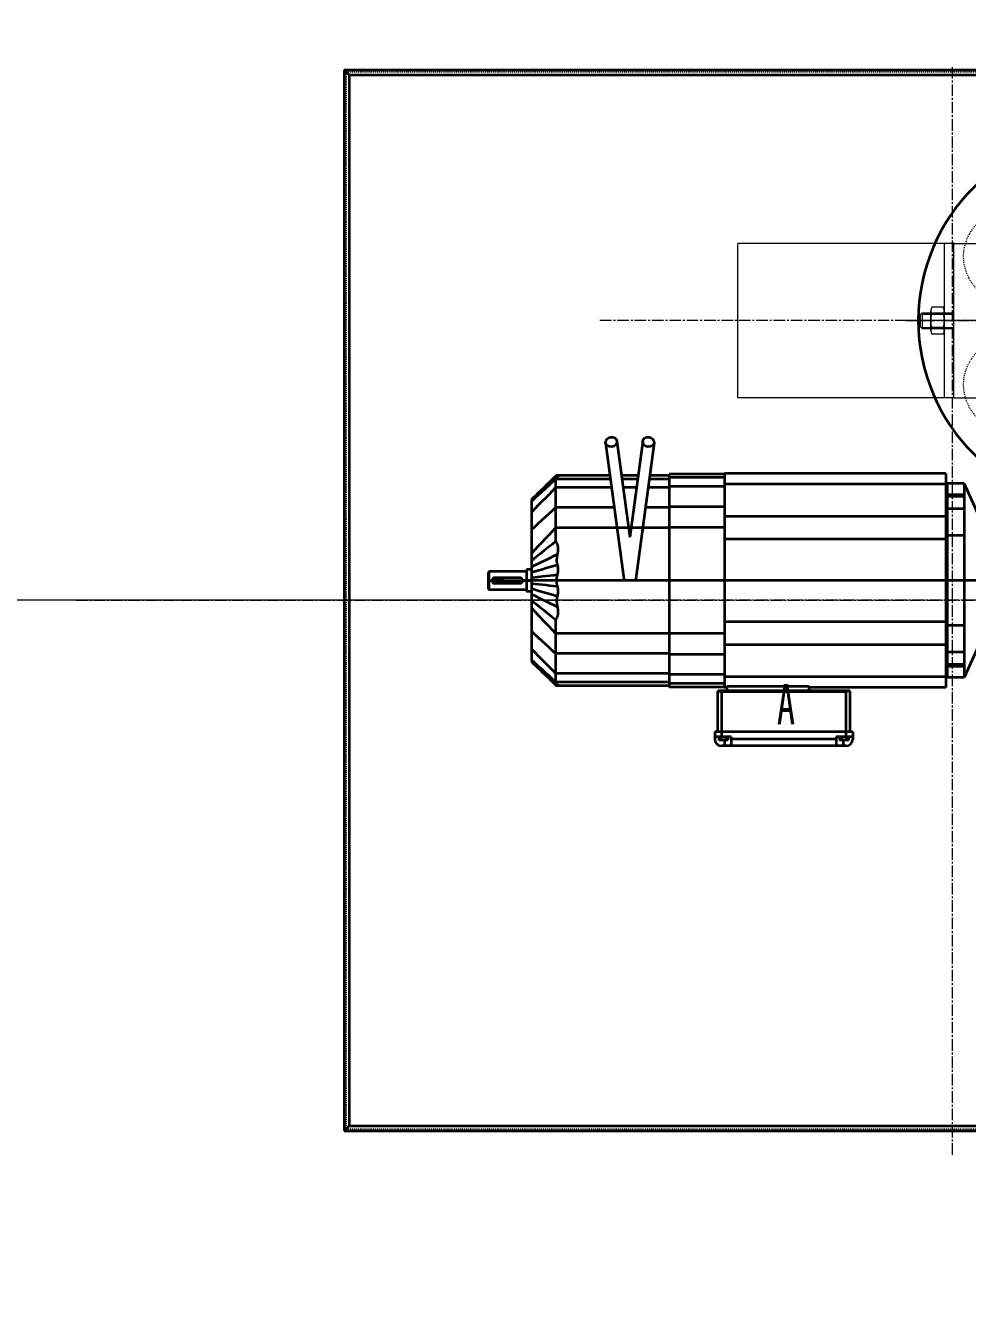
# Model space of a CAD drawing. Header units: millimetres. Extents: x -67280 to 67280, y -47520 to 47520.
# Drawn here: x -46603 to -45627, y -14764 to -13436 of the extents above; entities that cross this region are included whole.
import ezdxf

# ---------------------------------------------------------------- set-up
doc = ezdxf.new("R2010")
doc.units = ezdxf.units.MM
doc.linetypes.add('点画线', pattern=[18, 12, -2, 2, -2])
doc.linetypes.add('虚线', pattern=[2, 1, -1])
doc.layers.get('0').update_dxf_attribs({"lineweight": 35})
for name, color, linetype, lineweight in [('ACAD细实线', 2, 'Continuous', 18), ('CDRAFT0', 7, 'Continuous', 35), ('EB0', 7, 'Continuous', 35), ('EB0_1', 7, 'Continuous', 35), ('中心线层', 1, '点画线', 18), ('剖面线层', 6, 'Continuous', 18), ('尺寸线层', 4, 'Continuous', 18), ('标注层AM_5', 3, 'Continuous', 25), ('粗实线层', 7, 'Continuous', 35), ('细实线层', 3, 'Continuous', 18), ('虚线层', 100, '虚线', 18)]:
    doc.layers.add(name, color=color, linetype=linetype, lineweight=lineweight)
doc.styles.add('标准', font='', dxfattribs={"width": 0.667})
doc.styles.get('标准').set_extended_font_data('宋体')
doc.dimstyles.new('标准', dxfattribs={"dimscale": 160, "dimtxt": 2, "dimasz": 1, "dimexe": 1, "dimexo": 0, "dimgap": 1, "dimtad": 1, "dimdec": 1, "dimdsep": 46, "dimtxsty": '标准', "dimblk": '_CAXARROW', "dimcen": 0, "dimdle": 2, "dimaunit": 1, "dimadec": 0, "dimazin": 2, "dimtfac": 0.707107, "dimtdec": 3, "dimtmove": 0, "dimatfit": 3, "dimfxl": 0, "dimfrac": 2, "dimtolj": 1, "dimarcsym": 0})

# ---------------------------------------------------------------- blocks, each defined once
blk = doc.blocks.new('*X501')
at = {"layer": '尺寸线层', "linetype": 'Continuous', "lineweight": 18}
for points in [[(-51183.3, -8857.3), (-51163.3, -9017.3), (-51203.3, -9017.3)], [(-51183.3, -14032.3), (-51163.3, -13872.3), (-51203.3, -13872.3)]]:
    blk.add_hatch(color=0, dxfattribs=at).paths.add_polyline_path(points, flags=0)
at = {"layer": '尺寸线层', "color": 0}
for p, q in [((-50396.4, -8857.3), (-51343.3, -8857.3)), ((-46008, -14032.3), (-51343.3, -14032.3))]:
    blk.add_line(p, q, dxfattribs=at)
at = {"layer": '尺寸线层', "color": 0, "linetype": 'Continuous', "lineweight": 18}
blk.add_line((-51183.3, -8857.3), (-51183.3, -14032.3), dxfattribs=at)
at = {"layer": '尺寸线层', "color": 0, "insert": (-51503.3, -11444.8), "char_height": 320, "width": 1231.786, "attachment_point": 5, "rotation": 90, "line_spacing_factor": 1.15057, "style": '标准'}
blk.add_mtext('\\T1.1;5175', dxfattribs=at)
blk = doc.blocks.new('_CAXARROW')
blk.add_hatch(color=0).paths.add_polyline_path([(0, 0), (-1, 0.125), (-1, -0.125)], flags=0)
blk = doc.blocks.new('*X502')
at = {"layer": '尺寸线层', "linetype": 'Continuous', "lineweight": 18}
for points in [[(-51183.3, -14032.3), (-51163.3, -14192.3), (-51203.3, -14192.3)], [(-51183.3, -18397.3), (-51163.3, -18237.3), (-51203.3, -18237.3)]]:
    blk.add_hatch(color=0, dxfattribs=at).paths.add_polyline_path(points, flags=0)
at = {"layer": '尺寸线层', "color": 0}
for p, q in [((-46008, -14032.3), (-51343.3, -14032.3)), ((-46008, -18397.3), (-51343.3, -18397.3))]:
    blk.add_line(p, q, dxfattribs=at)
at = {"layer": '尺寸线层', "color": 0, "linetype": 'Continuous', "lineweight": 18}
blk.add_line((-51183.3, -14032.3), (-51183.3, -18397.3), dxfattribs=at)
at = {"layer": '尺寸线层', "color": 0, "insert": (-51503.3, -16214.8), "char_height": 320, "width": 1246.015, "attachment_point": 5, "rotation": 90, "line_spacing_factor": 1.15057, "style": '标准'}
blk.add_mtext('\\T1.1;4365', dxfattribs=at)
blk = doc.blocks.new('*X1328')
at = {"layer": 'EB0_1', "linetype": 'Continuous', "lineweight": 18}
for p, q in [((-1, 13.9), (-13.1, 13.9)), ((-14.1, -10.4), (-14.1, 10.4)), ((-13.1, 6.9), (-1, 6.9)), ((0, -10.4), (0, 10.4)), ((-13.1, -6.9), (-1, -6.9)), ((-1, -13.9), (-13.1, -13.9))]:
    blk.add_line(p, q, dxfattribs=at)
for centre, radius, start, end in [((-7.7, 10.4), 6.38, 147.1328, 212.8672), ((-6.4, 10.4), 6.38, 327.1328, 32.8672), ((9.9, 0), 24, 163.2213, 196.7787), ((-24, 0), 24, 343.2213, 16.7787), ((-7.7, -10.4), 6.38, 147.1328, 212.8672), ((-6.4, -10.4), 6.38, 327.1328, 32.8672)]:
    blk.add_arc(centre, radius, start, end, dxfattribs=at)
at = {"layer": '中心线层', "linetype": '点画线', "lineweight": 18}
blk.add_line((1, 0), (-17.1, 0), dxfattribs=at)
blk = doc.blocks.new('*X1329')
at = {"layer": 'EB0_1', "linetype": 'Continuous', "lineweight": 18}
for p, q in [((0, -79), (0, 81)), ((0, 80), (32, 80)), ((30, 80), (32.5, 80)), ((32.5, -80), (32.5, 80)), ((42.5, 80), (60, 80)), ((42.5, 80), (60, 80)), ((42.5, 80), (60, 80)), ((42.5, -80), (42.5, 80)), ((60, -80), (60, 80)), ((60, -80), (60, 80)), ((60, -80), (60, 80)), ((70, -80), (70, 80)), ((70, 80), (87.5, 80)), ((70, 80), (87.5, 80)), ((87.5, -80), (87.5, 80)), ((87.5, -80), (87.5, 80)), ((97.5, 80), (115, 80)), ((97.5, -80), (97.5, 80)), ((115, -80), (115, 80)), ((125, 80), (142.5, 80)), ((125, -80), (125, 80)), ((142.5, -80), (142.5, 80)), ((152.5, 80), (170, 80)), ((152.5, -80), (152.5, 80)), ((170, -80), (170, 80)), ((180, 80), (190, 80)), ((180, -80), (180, 80)), ((200, -70), (200, 70)), ((-33, 8), (-35, 6)), ((-35, 6), (-35, -6)), ((-33, 8), (-33, -8)), ((-33, 8), (-10, 8)), ((-10, 6.9), (0, 6.9)), ((-33, -8), (-35, -6)), ((-33, -8), (-10, -8)), ((-10, -7), (0, -7)), ((0, -80), (32, -80)), ((30, -80), (32.5, -80)), ((42.5, -80), (60, -80)), ((42.5, -80), (60, -80)), ((42.5, -80), (60, -80)), ((70, -80), (87.5, -80)), ((70, -80), (87.5, -80)), ((97.5, -80), (115, -80)), ((125, -80), (142.5, -80)), ((152.5, -80), (170, -80)), ((180, -80), (190, -80))]:
    blk.add_line(p, q, dxfattribs=at)
for centre, radius, start, end in [((37.5, 85.2), 7.25, 226.3972, 313.6028), ((65, 85.2), 7.25, 226.3972, 313.6028), ((92.5, 85.2), 7.25, 226.3972, 313.6028), ((120, 85.2), 7.25, 226.3972, 313.6028), ((147.5, 85.2), 7.25, 226.3972, 313.6028), ((175, 85.2), 7.25, 226.3972, 313.6028), ((190, 70), 10, 0, 90), ((37.5, -85.3), 7.25, 46.3972, 133.6028), ((65, -85.3), 7.25, 46.3972, 133.6028), ((92.5, -85.3), 7.25, 46.3972, 133.6028), ((120, -85.3), 7.25, 46.3972, 133.6028), ((147.5, -85.3), 7.25, 46.3972, 133.6028), ((175, -85.3), 7.25, 46.3972, 133.6028), ((190, -70), 10, 270, 360)]:
    blk.add_arc(centre, radius, start, end, dxfattribs=at)
at = {"layer": '中心线层', "linetype": '点画线', "lineweight": 18}
blk.add_line((-49.9, 0), (213.7, 0), dxfattribs=at)
at = {"layer": '细实线层', "linetype": 'Continuous', "lineweight": 18}
for p, q in [((-33, 6.9), (-10, 6.9)), ((-10, 8), (0, 8)), ((-33, -7), (-10, -7)), ((-10, -8), (0, -8))]:
    blk.add_line(p, q, dxfattribs=at)
blk = doc.blocks.new('*X1327')
at = {"layer": 'EB0_1', "linetype": 'Continuous', "lineweight": 18}
for p, q in [((-376.5, -80), (-376.5, 80.1)), ((-152.5, 80.1), (-376.5, 80.1)), ((-162.5, -80), (-162.5, 80.1)), ((-152.5, -80), (-152.5, 80.1)), ((-152.5, -80), (-376.5, -80))]:
    blk.add_line(p, q, dxfattribs=at)
at = {"layer": '剖面线层', "linetype": 'Continuous', "lineweight": 18}
blk.add_blockref('*X1329', (-152.5, 0), dxfattribs=at)
at = {"layer": '细实线层', "linetype": 'Continuous', "lineweight": 18}
blk.add_blockref('*X1328', (-162.5, 0), dxfattribs=at)
blk = doc.blocks.new('*X1747')
at = {"layer": 'EB0', "linetype": 'Continuous', "lineweight": 50}
for p, q in [((-15, 225), (0, 225)), ((0, 225), (0, -25)), ((0, -25), (-15, -25))]:
    blk.add_line(p, q, dxfattribs=at)
at = {"layer": '中心线层'}
blk.add_line((-645, 363), (-645, -765.9), dxfattribs=at)
at = {"layer": '粗实线层'}
for p, q in [((-1275, 360), (-15, 360)), ((-1275, 360), (-1275, -740)), ((-1270, 355), (-1275, 360)), ((-15, 360), (-20, 355)), ((-15, 360), (-15, -740)), ((-1270, 355), (-20, 355)), ((-1270, 355), (-1270, -735)), ((-20, 355), (-20, -273.3)), ((-20, -273.3), (-20, -735)), ((-1275, -740), (-1270, -735)), ((-1275, -740), (-15, -740)), ((-1270, -735), (-515.4, -735)), ((-515.4, -735), (-20, -735)), ((-20, -735), (-15, -740))]:
    blk.add_line(p, q, dxfattribs=at)
at = {"layer": '虚线层', "linetype": '虚线', "lineweight": 18}
for p, q in [((-1273, 358), (-17, 358)), ((-1273, 358), (-1273, -738)), ((-17, 358), (-17, -738)), ((-1273, -738), (-17, -738))]:
    blk.add_line(p, q, dxfattribs=at)
blk = doc.blocks.new('*X1748')
at = {"layer": 'EB0_1'}
blk.add_arc((-3425, 0), 195, 90, 270, dxfattribs=at)
at = {"layer": '中心线层'}
blk.add_line((307.4, 0), (-3633.7, 0), dxfattribs=at)
blk = doc.blocks.new('*X1756')
at = {"layer": 'CDRAFT0', "color": 1, "linetype": 'Continuous', "lineweight": 35}
for p, q in [((-592.350281, 54.582199), (-579, -44.892487)), ((-565.649719, 54.582199), (-579, -44.892487)), ((-604.243835, 52.987209), (-584.946777, -90.797432)), ((-553.756165, 52.987209), (-573.053223, -90.797432)), ((-659.095459, 15.149208), (-661.095947, 13.217693)), ((-658.958069, 14.644472), (-660.98938, 12.715279)), ((-656, 16.933855), (-660.14978, 12.959385)), ((-656, 15.217987), (-659.571411, 11.914924)), ((-657.099182, 17.076639), (-659.095459, 15.149208)), ((-656.931396, 16.569269), (-658.958069, 14.644472)), ((-655.107117, 19.000002), (-657.099182, 17.076639)), ((-654.909363, 18.489712), (-656.931396, 16.569269)), ((-655.654968, 16.979036), (-656, 16.933847)), ((-656, 16.933855), (-656, 15.217987)), ((-599.174805, 15.217987), (-656, 15.217987)), ((-656, 15.217987), (-656, 6.342109)), ((-655.340271, 17.026011), (-655.654968, 16.979036)), ((-655.055176, 17.074345), (-655.340271, 17.026011)), ((-655.145264, 17.202534), (-655.332581, 17.027229)), ((-654.957947, 17.37784), (-655.145264, 17.202534)), ((-655.107117, 19), (-655.08844, 18.999022)), ((-599.682495, 19), (-655.107117, 19)), ((-655.08844, 18.999022), (-655.036926, 18.996315)), ((-654.798828, 17.123674), (-655.055176, 17.074345)), ((-655.036926, 18.996315), (-654.959106, 18.992222)), ((-654.959106, 18.992222), (-654.861572, 18.987083)), ((-654.770569, 17.553144), (-654.957947, 17.37784)), ((-654.909119, 18.489904), (-654.936829, 18.445848)), ((-654.936829, 18.445848), (-654.928711, 18.39809)), ((-654.928711, 18.39809), (-654.887024, 18.350267)), ((-654.848389, 18.530746), (-654.909119, 18.489904)), ((-654.887024, 18.350267), (-654.818298, 18.303255)), ((-654.861572, 18.987083), (-654.750977, 18.981237)), ((-654.762634, 18.566526), (-654.848389, 18.530746)), ((-654.818298, 18.303255), (-654.729126, 18.257784)), ((-654.570129, 17.173689), (-654.798828, 17.123674)), ((-654.583252, 17.728449), (-654.770569, 17.553144)), ((-654.659668, 18.597486), (-654.762634, 18.566526)), ((-654.750977, 18.981237), (-654.633728, 18.975027)), ((-654.729126, 18.257784), (-654.62616, 18.214581)), ((-654.631165, 18.64954), (-654.695618, 18.587929)), ((-654.547058, 18.623867), (-654.659668, 18.597486)), ((-654.633728, 18.975027), (-654.516541, 18.968794)), ((-654.56665, 18.711153), (-654.631165, 18.64954)), ((-654.62616, 18.214581), (-654.515991, 18.174377)), ((-654.395935, 17.903755), (-654.583252, 17.728449)), ((-654.368103, 17.224079), (-654.570129, 17.173689)), ((-654.502136, 18.772766), (-654.56665, 18.711153)), ((-654.432617, 18.64591), (-654.547058, 18.623867)), ((-654.516541, 18.968794), (-654.405884, 18.962877)), ((-654.515991, 18.174377), (-654.405212, 18.137903)), ((-654.437622, 18.834377), (-654.502136, 18.772766)), ((-654.373169, 18.89599), (-654.437622, 18.834377)), ((-654.323914, 18.663853), (-654.432617, 18.64591)), ((-654.405884, 18.962877), (-654.308411, 18.957619)), ((-654.405212, 18.137903), (-654.300476, 18.105886)), ((-654.208557, 18.07906), (-654.395935, 17.903755)), ((-654.308655, 18.957603), (-654.373169, 18.89599)), ((-654.191406, 17.27459), (-654.368103, 17.224079)), ((-654.228699, 18.677938), (-654.323914, 18.663853)), ((-654.308838, 18.957611), (-654.21228, 18.952148)), ((-654.300476, 18.105886), (-654.208374, 18.07906)), ((-654.120728, 18.693874), (-654.229004, 18.677927)), ((-654.21228, 18.952148), (-654.105408, 18.945154)), ((-654.208801, 18.079067), (-654.134338, 18.057003)), ((-654.036621, 17.325809), (-654.191406, 17.27459)), ((-654.134338, 18.057003), (-654.052917, 18.031147)), ((-654.003479, 18.712658), (-654.120728, 18.693874)), ((-654.105408, 18.945154), (-653.994141, 18.936394)), ((-654.052917, 18.031147), (-653.967896, 18.001532)), ((-653.902954, 17.377865), (-654.036621, 17.325809)), ((-653.882751, 18.734623), (-654.003479, 18.712658)), ((-653.994141, 18.936394), (-653.884277, 18.925632)), ((-653.967896, 18.001532), (-653.88269, 17.968187)), ((-653.790466, 17.430614), (-653.902954, 17.377865)), ((-653.884277, 18.925632), (-653.781677, 18.912636)), ((-653.769592, 18.758923), (-653.882751, 18.734623)), ((-653.88269, 17.968187), (-653.800476, 17.931145)), ((-653.800476, 17.931145), (-653.72467, 17.890442)), ((-653.699524, 17.483915), (-653.790466, 17.430614)), ((-653.781677, 18.912636), (-653.695557, 18.897738)), ((-653.682495, 18.782368), (-653.769592, 18.758923)), ((-653.72467, 17.890442), (-653.65863, 17.846106)), ((-653.630127, 17.53763), (-653.699524, 17.483915)), ((-653.695557, 18.897738), (-653.63269, 18.881588)), ((-653.622009, 18.804705), (-653.682495, 18.782368)), ((-653.65863, 17.846106), (-653.605652, 17.79817)), ((-653.63269, 18.881588), (-653.593445, 18.86421)), ((-653.583801, 17.589882), (-653.630127, 17.53763)), ((-653.587402, 18.82588), (-653.622009, 18.804705)), ((-653.605652, 17.79817), (-653.569214, 17.74687)), ((-653.593445, 18.86421), (-653.578186, 18.845633)), ((-653.578186, 18.845633), (-653.587402, 18.82588)), ((-653.558105, 17.64226), (-653.583801, 17.589882)), ((-653.569214, 17.74687), (-653.553162, 17.694632)), ((-653.553162, 17.694632), (-653.558105, 17.64226)), ((-570.425171, 19), (-587.574829, 19)), ((-570.932678, 15.217987), (-587.067322, 15.217987)), ((-538.099976, 15.217987), (-558.825195, 15.217987)), ((-538.099976, 19), (-558.317505, 19)), ((-481, 20.5), (-538.099976, 20.5)), ((-538.099976, 20.5), (-538.099976, -200.5)), ((-481, 16.703751), (-538.099976, 16.703751)), ((-251.5, 21), (-481, 21)), ((-481, 21), (-481, -201)), ((-251.5, 21), (-251.5, -201)), ((-672.702637, 0.935812), (-676.834534, -3.02244)), ((-674.24823, 0.518952), (-676.49353, -1.648906)), ((-674.215637, 0.154646), (-676.471436, -1.98748)), ((-672.00824, 2.681709), (-674.24823, 0.518952)), ((-671.965759, 2.291182), (-674.215637, 0.154646)), ((-663.142883, 8.611861), (-673.857117, -1.297328)), ((-668.554138, 4.909651), (-672.702637, 0.935812)), ((-667.544006, 6.991992), (-672.00824, 2.681709)), ((-669.722168, 4.421807), (-671.965759, 2.291182)), ((-667.484436, 6.546953), (-669.722168, 4.421807)), ((-664.384888, 8.903097), (-668.554138, 4.909651)), ((-665.319763, 9.139553), (-667.544006, 6.991992)), ((-665.252075, 8.666987), (-667.484436, 6.546953)), ((-663.100708, 11.282084), (-665.319763, 9.139553)), ((-663.025391, 10.781648), (-665.252075, 8.666987)), ((-660.14978, 12.959385), (-664.384888, 8.903097)), ((-659.571411, 11.914924), (-663.142883, 8.611861)), ((-659.571411, 2.683495), (-663.142883, -0.975119)), ((-661.095947, 13.217693), (-663.100708, 11.282084)), ((-660.98938, 12.715279), (-663.025391, 10.781648)), ((-656, 6.342109), (-659.571411, 2.683495)), ((-597.983704, 6.342109), (-656, 6.342109)), ((-656, 6.342109), (-656, -14.339917)), ((-572.123962, 6.342109), (-585.876038, 6.342109)), ((-538.099976, 6.342109), (-560.016357, 6.342109)), ((-481, 7.521808), (-538.099976, 7.521808)), ((-251.5, 9.977753), (-481, 9.977753)), ((-232.5, 10.5), (-251.5, 10.5)), ((-250, 10.5), (-250, -190.5)), ((-232.5, 10.5), (-211, -37)), ((-232.5, 10.5), (-232.5, -190.5)), ((-676.834534, -3.02244), (-681, -7.013397)), ((-678.74408, -3.821884), (-681, -6)), ((-678.732666, -4.134725), (-681, -6.287668)), ((-677.428589, -4.600391), (-681, -7.903454)), ((-681, -6), (-681, -6.287592)), ((-681, -6.28767), (-681, -172.986603)), ((-680.830322, -6.832803), (-681, -6.991573)), ((-680.660645, -6.674033), (-680.830322, -6.832803)), ((-680.491028, -6.515263), (-680.660645, -6.674033)), ((-680.32135, -6.356493), (-680.491028, -6.515263)), ((-680.151672, -6.197724), (-680.32135, -6.356493)), ((-679.981995, -6.038954), (-680.151672, -6.197724)), ((-676.49353, -1.648906), (-678.74408, -3.821884)), ((-676.471436, -1.98748), (-678.732666, -4.134725)), ((-673.857117, -1.297328), (-677.428589, -4.600391)), ((-673.857117, -11.950961), (-677.428589, -15.609575)), ((-663.142883, -0.975119), (-673.857117, -11.950961)), ((-232.5, -0.986337), (-251.5, -0.986337)), ((-232.5, -2.922812), (-251.5, -2.922812)), ((-677.428589, -15.609575), (-681, -19.268188)), ((-663.142883, -20.93891), (-673.857117, -30.837399)), ((-659.571411, -17.639413), (-663.142883, -20.93891)), ((-656, -14.339917), (-659.571411, -17.639413)), ((-595.208008, -14.339917), (-656, -14.339917)), ((-656, -14.339917), (-656, -35.228102)), ((-538.099976, -14.339917), (-562.791992, -14.339917)), ((-481, -13.413466), (-538.099976, -13.413466)), ((-251.5, -23.414827), (-481, -23.414827)), ((-232.5, -15.650734), (-251.5, -15.650734)), ((-677.428589, -34.136894), (-681, -37.43639)), ((-673.857117, -30.837399), (-677.428589, -34.136894)), ((-659.571411, -39.032249), (-663.142883, -42.836399)), ((-656, -35.228102), (-659.571411, -39.032249)), ((-538.099976, -35.228102), (-656, -35.228102)), ((-656, -35.228102), (-656, -49.472862)), ((-481, -35.021935), (-538.099976, -35.021935)), ((-663.142883, -42.836399), (-673.857117, -54.248844)), ((-659.271362, -52.089725), (-663.29718, -55.309143)), ((-656, -49.472862), (-659.271362, -52.089725)), ((-655.999939, -49.472828), (-655.694275, -49.863308)), ((-655.694275, -49.863308), (-655.41217, -50.271904)), ((-655.41217, -50.271904), (-655.153198, -50.696392)), ((-655.153198, -50.696392), (-654.916626, -51.134884)), ((-654.916626, -51.134884), (-654.698914, -51.59174)), ((-654.698914, -51.59174), (-654.499146, -52.068512)), ((-654.499146, -52.068512), (-654.317688, -52.564655)), ((-654.317688, -52.564655), (-654.154724, -53.079617)), ((-654.154724, -53.079617), (-654.010559, -53.612846)), ((-251.5, -47.080307), (-481, -47.080307)), ((-232.5, -43.34362), (-251.5, -43.34362)), ((-677.428589, -58.05299), (-681, -61.85714)), ((-676.921753, -66.192635), (-681, -69.443436)), ((-673.857117, -54.248844), (-677.428589, -58.05299)), ((-672.420288, -62.599609), (-676.921753, -66.192635)), ((-667.779419, -58.892109), (-672.420288, -62.599609)), ((-663.29718, -55.309143), (-667.779419, -58.892109)), ((-658.035889, -64.786533), (-661.863281, -66.649647)), ((-654.208557, -62.923416), (-658.035889, -64.786533)), ((-654.777344, -66.077362), (-654.851196, -66.795147)), ((-654.688904, -65.40556), (-654.777344, -66.077362)), ((-654.591003, -64.78508), (-654.688904, -65.40556)), ((-654.488892, -64.221283), (-654.591003, -64.78508)), ((-654.387634, -63.719513), (-654.488892, -64.221283)), ((-654.292419, -63.285126), (-654.387634, -63.719513)), ((-654.208374, -62.923462), (-654.292419, -63.285126)), ((-654.140076, -62.626709), (-654.208801, -62.923363)), ((-654.06543, -62.287651), (-654.140076, -62.626709)), ((-653.987427, -61.907921), (-654.06543, -62.287651)), ((-654.010559, -53.612846), (-653.885559, -54.163792)), ((-653.90863, -61.489235), (-653.987427, -61.907921)), ((-653.831543, -61.033321), (-653.90863, -61.489235)), ((-653.885559, -54.163792), (-653.779846, -54.731899)), ((-653.758789, -60.541904), (-653.831543, -61.033321)), ((-653.779846, -54.731899), (-653.694031, -55.315151)), ((-653.692993, -60.016712), (-653.758789, -60.541904)), ((-653.694031, -55.315151), (-653.629028, -55.904144)), ((-653.636597, -59.459465), (-653.692993, -60.016712)), ((-653.592346, -58.873791), (-653.636597, -59.459465)), ((-653.629028, -55.904144), (-653.584351, -56.496338)), ((-653.563904, -58.28046), (-653.592346, -58.873791)), ((-653.584351, -56.496338), (-653.559143, -57.090565)), ((-653.552551, -57.685661), (-653.563904, -58.28046)), ((-653.559143, -57.090565), (-653.552551, -57.685661)), ((-681.000061, -78.5), (-686, -78.5)), ((-686, -78.5), (-686, -101.5)), ((-677.172668, -74.102104), (-681, -75.965225)), ((-673.351135, -79.520256), (-677.175537, -80.628059)), ((-673.345276, -72.238991), (-677.172668, -74.102104)), ((-669.526672, -78.41246), (-673.351135, -79.520256)), ((-661.863281, -66.649647), (-673.345276, -72.238991)), ((-665.702209, -77.304657), (-669.526672, -78.41246)), ((-661.877747, -76.196854), (-665.702209, -77.304657)), ((-658.053345, -75.08905), (-661.877747, -76.196854)), ((-654.228882, -73.981255), (-658.053345, -75.08905)), ((-654.905334, -67.553558), (-654.93457, -68.347252)), ((-654.93457, -68.347252), (-654.934204, -69.153648)), ((-654.934204, -69.153648), (-654.90509, -69.91375)), ((-654.851196, -66.795147), (-654.905334, -67.553558)), ((-654.90509, -69.91375), (-654.852112, -70.621681)), ((-654.852112, -70.621681), (-654.780212, -71.275833)), ((-654.780212, -71.275833), (-654.694275, -71.874596)), ((-654.694275, -71.874596), (-654.599365, -72.416359)), ((-654.599365, -72.416359), (-654.500427, -72.899513)), ((-654.500427, -72.899513), (-654.402344, -73.322441)), ((-654.402344, -73.322441), (-654.31012, -73.68354)), ((-654.31012, -73.68354), (-654.228699, -73.981194)), ((-654.229065, -73.9813), (-654.122314, -74.376823)), ((-654.122314, -74.376823), (-654.003174, -74.872223)), ((-654.003174, -74.872223), (-653.884521, -75.449898)), ((-653.884521, -75.449898), (-653.785095, -76.036354)), ((-653.785095, -76.036354), (-653.705505, -76.626419)), ((-653.705505, -76.626419), (-653.645386, -77.219238)), ((-653.645386, -77.219238), (-653.604492, -77.813957)), ((-653.593567, -79.601089), (-653.626099, -80.19548)), ((-653.604492, -77.813957), (-653.582397, -78.409744)), ((-653.578918, -79.005737), (-653.593567, -79.601089)), ((-653.582397, -78.409744), (-653.578918, -79.005737)), ((-725, -80.5), (-726, -81.5)), ((-726, -81.5), (-726, -98.5)), ((-726, -90), (-682.5, -90)), ((-686, -80.5), (-725, -80.5)), ((-725, -80.5), (-725, -99.5)), ((-710, -90), (-720.8, -90)), ((-693, -87), (-719, -87)), ((-471, -90), (-691, -90)), ((-677.175537, -80.628059), (-681, -81.735863)), ((-677.186951, -86.692924), (-681, -87.110542)), ((-681, -92.889458), (-677.186951, -93.307076)), ((-669.560852, -85.857674), (-677.186951, -86.692924)), ((-665.747803, -85.440056), (-669.560852, -85.857674)), ((-661.934753, -85.02243), (-665.747803, -85.440056)), ((-658.121704, -84.604813), (-661.934753, -85.02243)), ((-654.308655, -84.187187), (-658.121704, -84.604813)), ((-655.094604, -89.273232), (-655.107117, -90)), ((-655.107117, -90), (-655.094482, -90.727333)), ((-655.059143, -88.578728), (-655.094604, -89.273232)), ((-655.094482, -90.727333), (-655.059082, -91.421753)), ((-655.004517, -87.919334), (-655.059143, -88.578728)), ((-655.059082, -91.421753), (-655.004456, -92.080978)), ((-654.934265, -87.297379), (-655.004517, -87.919334)), ((-655.004456, -92.080978), (-654.934204, -92.702705)), ((-654.85199, -86.715172), (-654.934265, -87.297379)), ((-654.934204, -92.702705), (-654.85199, -93.28466)), ((-654.761292, -86.175064), (-654.85199, -86.715172)), ((-654.665894, -85.679367), (-654.761292, -86.175064)), ((-654.569214, -85.230408), (-654.665894, -85.679367)), ((-654.475037, -84.830513), (-654.569214, -85.230408)), ((-654.386902, -84.482018), (-654.475037, -84.830513)), ((-654.308411, -84.187241), (-654.386902, -84.482018)), ((-654.225159, -83.871483), (-654.308838, -84.187141)), ((-654.130249, -83.488861), (-654.225159, -83.871483)), ((-654.029236, -83.04232), (-654.130249, -83.488861)), ((-653.927124, -82.534904), (-654.029236, -83.04232)), ((-653.829102, -81.969933), (-653.927124, -82.534904)), ((-653.744141, -81.380592), (-653.829102, -81.969933)), ((-653.676392, -80.788879), (-653.744141, -81.380592)), ((-653.626099, -80.19548), (-653.676392, -80.788879)), ((-238.45, -90), (-492.55, -90)), ((-175.45, -90), (-253.55, -90)), ((-726, -98.5), (-725, -99.5)), ((-686, -99.5), (-725, -99.5)), ((-693, -93), (-719, -93)), ((-681.000061, -101.5), (-686, -101.5)), ((-681, -98.264137), (-677.175537, -99.371941)), ((-681, -104.034775), (-677.172668, -105.897896)), ((-677.186951, -93.307076), (-669.560852, -94.142326)), ((-677.175537, -99.371941), (-673.351135, -100.479744)), ((-677.172668, -105.897896), (-673.345276, -107.761009)), ((-673.351135, -100.479744), (-669.526672, -101.58754)), ((-669.560852, -94.142326), (-665.747803, -94.559944)), ((-669.526672, -101.58754), (-665.702209, -102.695343)), ((-665.747803, -94.559944), (-661.934753, -94.97757)), ((-665.702209, -102.695343), (-661.877747, -103.803146)), ((-661.934753, -94.97757), (-658.121704, -95.395187)), ((-661.877747, -103.803146), (-658.053345, -104.91095)), ((-658.121704, -95.395187), (-654.308655, -95.812813)), ((-658.053345, -104.91095), (-654.228882, -106.018745)), ((-654.85199, -93.28466), (-654.761414, -93.824547)), ((-654.761414, -93.824547), (-654.666016, -94.320068)), ((-654.666016, -94.320068), (-654.569397, -94.768944)), ((-654.569397, -94.768944), (-654.47522, -95.168877)), ((-654.47522, -95.168877), (-654.387024, -95.517578)), ((-654.387024, -95.517578), (-654.308411, -95.812759)), ((-654.228699, -106.018806), (-654.310852, -106.319138)), ((-654.308838, -95.812874), (-654.222534, -96.138657)), ((-654.133362, -105.667366), (-654.229004, -106.018707)), ((-654.222534, -96.138657), (-654.127441, -96.522308)), ((-654.030212, -105.249367), (-654.133362, -105.667366)), ((-654.127441, -96.522308), (-654.027832, -96.962936)), ((-653.923279, -104.752022), (-654.030212, -105.249367)), ((-654.027832, -96.962936), (-653.927917, -97.459625)), ((-653.927917, -97.459625), (-653.832031, -98.011467)), ((-653.817261, -104.166962), (-653.923279, -104.752022)), ((-653.832031, -98.011467), (-653.744812, -98.614044)), ((-653.727844, -103.554932), (-653.817261, -104.166962)), ((-653.744812, -98.614044), (-653.674561, -99.229515)), ((-653.659668, -102.940033), (-653.727844, -103.554932)), ((-653.674561, -99.229515), (-653.623169, -99.84716)), ((-653.612244, -102.323303), (-653.659668, -102.940033)), ((-653.623169, -99.84716), (-653.591003, -100.466171)), ((-653.585205, -101.705055), (-653.612244, -102.323303)), ((-653.591003, -100.466171), (-653.578247, -101.085739)), ((-653.578247, -101.085739), (-653.585205, -101.705055)), ((-681, -110.556564), (-676.834534, -113.876633)), ((-681, -118.14286), (-677.428589, -121.947006)), ((-676.834534, -113.876633), (-672.702637, -117.174408)), ((-673.345276, -107.761009), (-661.863281, -113.350349)), ((-672.702637, -117.174408), (-668.554138, -120.488411)), ((-661.863281, -113.350349), (-658.035889, -115.21347)), ((-658.035889, -115.21347), (-654.208557, -117.076584)), ((-654.908081, -110.13929), (-654.935425, -110.910088)), ((-654.935425, -110.910088), (-654.933228, -111.718018)), ((-654.933228, -111.718018), (-654.902161, -112.502121)), ((-654.856079, -109.421371), (-654.908081, -110.13929)), ((-654.902161, -112.502121), (-654.847046, -113.251076)), ((-654.784485, -108.758018), (-654.856079, -109.421371)), ((-654.847046, -113.251076), (-654.772888, -113.959732)), ((-654.698364, -108.150932), (-654.784485, -108.758018)), ((-654.772888, -113.959732), (-654.684753, -114.622925)), ((-654.602844, -107.601807), (-654.698364, -108.150932)), ((-654.684753, -114.622925), (-654.587524, -115.235504)), ((-654.502991, -107.112328), (-654.602844, -107.601807)), ((-654.587524, -115.235504), (-654.486267, -115.792313)), ((-654.403992, -106.684212), (-654.502991, -107.112328)), ((-654.486267, -115.792313), (-654.385986, -116.288193)), ((-654.310852, -106.319138), (-654.403992, -106.684212)), ((-654.385986, -116.288193), (-654.291687, -116.717987)), ((-654.291687, -116.717987), (-654.208374, -117.076538)), ((-654.208801, -117.076637), (-654.138977, -117.378403)), ((-654.138977, -117.378403), (-654.062866, -117.724976)), ((-654.062866, -117.724976), (-653.983154, -118.114227)), ((-653.983154, -118.114227), (-653.902771, -118.544029)), ((-653.902771, -118.544029), (-653.824341, -119.012253)), ((-653.824341, -119.012253), (-653.750732, -119.516769)), ((-653.750732, -119.516769), (-653.684692, -120.05545)), ((-677.428589, -121.947006), (-673.857117, -125.75116)), ((-673.857117, -125.75116), (-666.714294, -133.359451)), ((-668.554138, -120.488411), (-664.384888, -123.820999)), ((-664.384888, -123.820999), (-660.14978, -127.207649)), ((-660.14978, -127.207649), (-656, -130.527138)), ((-655.68457, -130.123428), (-656, -130.527145)), ((-656, -130.527138), (-656, -196.933853)), ((-655.394348, -129.700478), (-655.68457, -130.123428)), ((-655.128845, -129.260857), (-655.394348, -129.700478)), ((-654.887329, -128.806976), (-655.128845, -129.260857)), ((-654.669128, -128.340904), (-654.887329, -128.806976)), ((-654.473328, -127.86467), (-654.669128, -128.340904)), ((-654.299194, -127.38031), (-654.473328, -127.86467)), ((-654.145264, -126.887589), (-654.299194, -127.38031)), ((-654.008911, -126.380142), (-654.145264, -126.887589)), ((-653.890076, -125.857979), (-654.008911, -126.380142)), ((-653.788879, -125.321732), (-653.890076, -125.857979)), ((-653.705444, -124.772026), (-653.788879, -125.321732)), ((-653.639954, -124.20948), (-653.705444, -124.772026)), ((-653.684692, -120.05545), (-653.628967, -120.62616)), ((-653.592529, -123.63472), (-653.639954, -124.20948)), ((-653.628967, -120.62616), (-653.586365, -121.226776)), ((-653.563354, -123.048378), (-653.592529, -123.63472)), ((-653.586365, -121.226776), (-653.56012, -121.84343)), ((-653.55249, -122.451073), (-653.563354, -123.048378)), ((-653.56012, -121.84343), (-653.55249, -122.451073)), ((-681, -142.563614), (-677.428589, -145.863113)), ((-677.428589, -145.863113), (-673.857117, -149.162598)), ((-666.714294, -133.359451), (-663.142883, -137.163605)), ((-663.142883, -137.163605), (-659.571411, -140.967743)), ((-659.571411, -140.967743), (-656, -144.771896)), ((-538.099976, -144.771896), (-656, -144.771896)), ((-481, -144.978073), (-538.099976, -144.978073)), ((-251.5, -132.919693), (-481, -132.919693)), ((-232.5, -136.656372), (-251.5, -136.656372)), ((-211, -143), (-232.5, -190.5)), ((-673.857117, -149.162598), (-663.142883, -159.061096)), ((-663.142883, -159.061096), (-659.571411, -162.36058)), ((-251.5, -156.585175), (-481, -156.585175)), ((-681, -160.731812), (-677.428589, -164.390427)), ((-681, -172.096542), (-677.428589, -175.399612)), ((-677.428589, -164.390427), (-673.857117, -168.049042)), ((-673.857117, -168.049042), (-663.142883, -179.024887)), ((-659.571411, -162.36058), (-656, -165.66008)), ((-538.099976, -165.66008), (-656, -165.66008)), ((-481, -166.586533), (-538.099976, -166.586533)), ((-232.5, -164.349258), (-251.5, -164.349258)), ((-681, -172.986603), (-676.921753, -176.893982)), ((-681, -172.986618), (-681, -173.008423)), ((-681, -173.008423), (-680.84613, -173.152435)), ((-681, -173.008423), (-681, -173.712326)), ((-681, -173.712326), (-678.732727, -175.865265)), ((-681, -173.712357), (-681, -174)), ((-681, -174), (-678.74408, -176.178116)), ((-680.84613, -173.152435), (-680.6922, -173.296448)), ((-680.6922, -173.296448), (-680.53833, -173.44046)), ((-680.53833, -173.44046), (-680.384399, -173.584473)), ((-680.384399, -173.584473), (-680.23053, -173.728485)), ((-680.23053, -173.728485), (-680.076599, -173.872498)), ((-678.74408, -176.178116), (-676.49353, -178.351089)), ((-678.732727, -175.865265), (-676.471436, -178.012497)), ((-677.428589, -175.399612), (-673.857117, -178.702667)), ((-676.921753, -176.893982), (-672.420288, -181.206223)), ((-676.49353, -178.351089), (-674.24823, -180.518951)), ((-676.471436, -178.012497), (-674.215637, -180.154617)), ((-674.24823, -180.518951), (-672.00824, -182.681717)), ((-674.215637, -180.154617), (-671.96582, -182.291153)), ((-673.857117, -178.702667), (-670.285706, -182.005737)), ((-672.420288, -181.206223), (-667.779419, -185.651611)), ((-672.00824, -182.681717), (-669.773499, -184.839386)), ((-671.96582, -182.291153), (-669.722229, -184.421768)), ((-670.285706, -182.005737), (-666.714294, -185.308792)), ((-669.773499, -184.839386), (-667.544006, -186.991989)), ((-669.722229, -184.421768), (-667.484436, -186.546906)), ((-667.779419, -185.651611), (-663.29718, -189.94487)), ((-666.714294, -185.308792), (-663.142883, -188.611862)), ((-663.142883, -179.024887), (-659.571411, -182.683487)), ((-659.571411, -182.683487), (-656, -186.342102)), ((-232.5, -177.077194), (-251.5, -177.077194)), ((-232.5, -179.013657), (-251.5, -179.013657)), ((-667.544006, -186.991989), (-665.319763, -189.139557)), ((-667.484436, -186.546906), (-665.252136, -188.666931)), ((-665.319763, -189.139557), (-663.100708, -191.282089)), ((-665.252136, -188.666931), (-663.025452, -190.781586)), ((-663.29718, -189.94487), (-659.271362, -193.800705)), ((-663.142883, -188.611862), (-659.571411, -191.914917)), ((-663.100708, -191.282089), (-661.095947, -193.217697)), ((-663.025452, -190.781586), (-660.989441, -192.715256)), ((-661.095947, -193.217697), (-659.095459, -195.149216)), ((-660.989441, -192.715256), (-658.958069, -194.644485)), ((-659.571411, -191.914917), (-656, -195.217987)), ((-659.271362, -193.800705), (-656, -196.933853)), ((-659.095459, -195.149216), (-657.099182, -197.076645)), ((-658.958069, -194.644485), (-656.931335, -196.569336)), ((-657.099182, -197.076645), (-655.107117, -199)), ((-656.931335, -196.569336), (-654.909241, -198.489822)), ((-538.099976, -186.342102), (-656, -186.342102)), ((-538.099976, -195.217987), (-656, -195.217987)), ((-655.999939, -196.933838), (-655.670349, -196.976868)), ((-655.670349, -196.976868), (-655.368347, -197.021545)), ((-655.368347, -197.021545), (-655.093262, -197.067535)), ((-655.332825, -197.027008), (-654.958069, -197.377686)), ((-655.083618, -198.998764), (-655.107117, -199)), ((-538.099976, -199), (-655.107117, -199)), ((-655.093262, -197.067535), (-654.843567, -197.114609)), ((-655.019592, -198.995392), (-655.083618, -198.998764)), ((-654.924316, -198.990387), (-655.019592, -198.995392)), ((-654.958069, -197.377686), (-654.770691, -197.55304)), ((-654.929321, -198.399139), (-654.936584, -198.446701)), ((-654.936584, -198.446701), (-654.908936, -198.490051)), ((-654.888123, -198.351196), (-654.929321, -198.399139)), ((-654.807251, -198.984207), (-654.924316, -198.990387)), ((-654.908936, -198.490051), (-654.848145, -198.530869)), ((-654.81958, -198.304031), (-654.888123, -198.351196)), ((-654.848145, -198.530869), (-654.762451, -198.566635)), ((-654.843567, -197.114609), (-654.615173, -197.163315)), ((-654.730408, -198.258392), (-654.81958, -198.304031)), ((-654.677734, -198.977356), (-654.807251, -198.984207)), ((-654.770691, -197.55304), (-654.583313, -197.728378)), ((-654.762451, -198.566635), (-654.659546, -198.597549)), ((-654.627258, -198.215027), (-654.730408, -198.258392)), ((-654.695557, -198.587982), (-654.631104, -198.649597)), ((-654.545227, -198.970322), (-654.677734, -198.977356)), ((-654.659546, -198.597549), (-654.547058, -198.623901)), ((-654.631104, -198.649597), (-654.566589, -198.711197)), ((-654.516785, -198.174667), (-654.627258, -198.215027)), ((-654.615173, -197.163315), (-654.40802, -197.213562)), ((-654.583313, -197.728378), (-654.208557, -198.079056)), ((-654.566589, -198.711197), (-654.502136, -198.772797)), ((-654.547058, -198.623901), (-654.432617, -198.64592)), ((-654.418945, -198.963577), (-654.545227, -198.970322)), ((-654.405701, -198.138046), (-654.516785, -198.174667)), ((-654.502136, -198.772797), (-654.437622, -198.834396)), ((-654.437622, -198.834396), (-654.373108, -198.895996)), ((-654.432617, -198.64592), (-654.323975, -198.663849)), ((-654.308411, -198.957611), (-654.418945, -198.963577)), ((-654.40802, -197.213562), (-654.22229, -197.265198)), ((-654.300659, -198.105942), (-654.405701, -198.138046)), ((-654.373108, -198.895996), (-654.308655, -198.957596)), ((-654.323975, -198.663849), (-654.228699, -198.677933)), ((-654.213196, -198.952194), (-654.308838, -198.957611)), ((-654.208374, -198.079056), (-654.300659, -198.105942)), ((-654.229065, -198.677917), (-654.111084, -198.695358)), ((-654.22229, -197.265198), (-654.058472, -197.318069)), ((-654.104004, -198.945007), (-654.213196, -198.952194)), ((-654.134399, -198.057053), (-654.208801, -198.079071)), ((-654.053345, -198.031342), (-654.134399, -198.057053)), ((-654.111084, -198.695358), (-653.979065, -198.716888)), ((-653.988708, -198.935852), (-654.104004, -198.945007)), ((-654.058472, -197.318069), (-653.91687, -197.372009)), ((-653.968811, -198.001938), (-654.053345, -198.031342)), ((-653.874634, -198.924515), (-653.988708, -198.935852)), ((-653.979065, -198.716888), (-653.853333, -198.740494)), ((-653.884094, -197.968842), (-653.968811, -198.001938)), ((-653.91687, -197.372009), (-653.797791, -197.42688)), ((-653.802368, -197.932068), (-653.884094, -197.968842)), ((-653.77124, -198.911087), (-653.874634, -198.924515)), ((-653.853333, -198.740494), (-653.751709, -198.763245)), ((-653.726807, -197.891617), (-653.802368, -197.932068)), ((-653.797791, -197.42688), (-653.701843, -197.482437)), ((-653.689148, -198.896378), (-653.77124, -198.911087)), ((-653.751709, -198.763245), (-653.673767, -198.78508)), ((-653.660645, -197.847504), (-653.726807, -197.891617)), ((-653.701843, -197.482437), (-653.630188, -197.537628)), ((-653.629395, -198.880508), (-653.689148, -198.896378)), ((-653.673767, -198.78508), (-653.619141, -198.805969)), ((-653.607178, -197.799713), (-653.660645, -197.847504)), ((-653.630188, -197.537628), (-653.582336, -197.591965)), ((-653.592285, -198.863464), (-653.629395, -198.880508)), ((-653.619141, -198.805969), (-653.587402, -198.825836)), ((-653.570557, -197.749466), (-653.607178, -197.799713)), ((-653.578186, -198.84523), (-653.592285, -198.863464)), ((-653.587402, -198.825836), (-653.578186, -198.84523)), ((-653.582336, -197.591965), (-653.557129, -197.645477)), ((-653.553528, -197.698013), (-653.570557, -197.749466)), ((-653.557129, -197.645477), (-653.553528, -197.698013)), ((-481, -187.521805), (-538.099976, -187.521805)), ((-481, -196.703751), (-538.099976, -196.703751)), ((-251.5, -189.977753), (-481, -189.977753)), ((-232.5, -190.5), (-251.5, -190.5)), ((-481, -200.5), (-538.099976, -200.5)), ((-487.995911, -205.409897), (-488, -205.5)), ((-488, -205.5), (-488, -247)), ((-487.983429, -205.318909), (-487.995911, -205.409897)), ((-487.962219, -205.227829), (-487.983429, -205.318909)), ((-487.932007, -205.137573), (-487.962219, -205.227829)), ((-487.892548, -205.049088), (-487.932007, -205.137573)), ((-487.843811, -204.963409), (-487.892548, -205.049088)), ((-487.785797, -204.881531), (-487.843811, -204.963409)), ((-487.718506, -204.804459), (-487.785797, -204.881531)), ((-487.641998, -204.733276), (-487.718506, -204.804459)), ((-487.556519, -204.669128), (-487.641998, -204.733276)), ((-487.462158, -204.613205), (-487.556519, -204.669128)), ((-487.359161, -204.566635), (-487.462158, -204.613205)), ((-487.247681, -204.53093), (-487.359161, -204.566635)), ((-487.12793, -204.508057), (-487.247681, -204.53093)), ((-487, -204.5), (-487.12793, -204.508057)), ((-351, -204.5), (-487, -204.5)), ((-486.645752, -204.5), (-486.493195, -204.508057)), ((-486.493195, -204.508057), (-486.335052, -204.53093)), ((-486.335052, -204.53093), (-486.171661, -204.566635)), ((-486.171661, -204.566635), (-486.003357, -204.613205)), ((-486.003357, -204.613205), (-485.830597, -204.669128)), ((-485.830597, -204.669128), (-485.653961, -204.733276)), ((-485.653961, -204.733276), (-485.47403, -204.804459)), ((-485.47403, -204.804459), (-485.291382, -204.881531)), ((-485.291382, -204.881531), (-485.106689, -204.963409)), ((-485.106689, -204.963409), (-484.920776, -205.049088)), ((-484.920776, -205.049088), (-484.734375, -205.137573)), ((-484.734375, -205.137573), (-484.548248, -205.227829)), ((-484.548248, -205.227829), (-484.363281, -205.318909)), ((-484.363281, -205.318909), (-484.180298, -205.409897)), ((-484.180298, -205.409897), (-484, -205.5)), ((-355, -205.5), (-484, -205.5)), ((-484, -205.5), (-484, -252)), ((-478.5, -201), (-481, -201)), ((-393.333832, -199.741196), (-478.5, -199.741196)), ((-478.5, -199.741196), (-478.5, -204.5)), ((-393.333832, -199.741196), (-393.5, -204.5)), ((-251.5, -201), (-393.377777, -201)), ((-354.819702, -205.409897), (-355, -205.5)), ((-355, -205.5), (-355, -252)), ((-354.636719, -205.318909), (-354.819702, -205.409897)), ((-354.451752, -205.227829), (-354.636719, -205.318909)), ((-354.265625, -205.137573), (-354.451752, -205.227829)), ((-354.079224, -205.049088), (-354.265625, -205.137573)), ((-353.893311, -204.963409), (-354.079224, -205.049088)), ((-353.708618, -204.881531), (-353.893311, -204.963409)), ((-353.52597, -204.804459), (-353.708618, -204.881531)), ((-353.346039, -204.733276), (-353.52597, -204.804459)), ((-353.169403, -204.669128), (-353.346039, -204.733276)), ((-352.996643, -204.613205), (-353.169403, -204.669128)), ((-352.828339, -204.566635), (-352.996643, -204.613205)), ((-352.664948, -204.53093), (-352.828339, -204.566635)), ((-352.506805, -204.508057), (-352.664948, -204.53093)), ((-352.354248, -204.5), (-352.506805, -204.508057)), ((-352, -204.5), (-351.87207, -204.508057)), ((-351.87207, -204.508057), (-351.752319, -204.53093)), ((-351.752319, -204.53093), (-351.640839, -204.566635)), ((-351.640839, -204.566635), (-351.537842, -204.613205)), ((-351.537842, -204.613205), (-351.443481, -204.669128)), ((-351.443481, -204.669128), (-351.358002, -204.733276)), ((-351.358002, -204.733276), (-351.281494, -204.804459)), ((-351.281494, -204.804459), (-351.214203, -204.881531)), ((-351.214203, -204.881531), (-351.156189, -204.963409)), ((-351.156189, -204.963409), (-351.107452, -205.049088)), ((-351.107452, -205.049088), (-351.067993, -205.137573)), ((-351.067993, -205.137573), (-351.037781, -205.227829)), ((-351.037781, -205.227829), (-351.016571, -205.318909)), ((-351.016571, -205.318909), (-351.004089, -205.409897)), ((-351.004089, -205.409897), (-351, -205.5)), ((-351, -204.5), (-351, -247)), ((-348, -247), (-491, -247)), ((-491, -247), (-491, -254.5)), ((-484, -252), (-491, -252)), ((-486.618805, -252), (-486.618805, -255.5)), ((-484.309387, -252), (-484.309387, -255.5)), ((-474, -252), (-484, -252)), ((-479.690613, -252), (-479.690613, -255.5)), ((-477.381195, -252), (-477.381195, -255.5)), ((-474, -252), (-474, -261.5)), ((-348, -252), (-365, -252)), ((-365, -252), (-365, -261.5)), ((-361.618805, -252), (-361.618805, -255.5)), ((-359.309387, -252), (-359.309387, -255.5)), ((-354.690613, -252), (-354.690613, -255.5)), ((-352.381195, -252), (-352.381195, -255.5)), ((-348, -247), (-348, -254.5)), ((-484.309387, -255.5), (-486.618805, -255.5)), ((-479.690613, -255.5), (-484.309387, -255.5)), ((-355, -261.5), (-484, -261.5)), ((-481, -255.500015), (-481, -261.5)), ((-477.381195, -255.5), (-479.690613, -255.5)), ((-365, -254.5), (-474, -254.5)), ((-352.381195, -255.5), (-361.618805, -255.5)), ((-358, -255.500015), (-358, -261.5))]:
    blk.add_line(p, q, dxfattribs=at)
for centre, radius, start, end in [((-719, -90), 3, 90, 270), ((-693, -90), 3, 270, 90), ((-484, -254.5), 7, 180, 270), ((-355, -254.5), 7, 270, 360)]:
    blk.add_arc(centre, radius, start, end, dxfattribs=at)
for centre, major_axis in [((-598.297068, 53.784705), (-5.946684, -0.798093)), ((-559.702932, 53.784705), (5.946684, -0.798093))]:
    blk.add_ellipse(centre, major_axis=major_axis, ratio=0.8354790671, dxfattribs=at)
at = {"layer": 'CDRAFT0', "color": 1, "linetype": 'Continuous', "lineweight": 35, "insert": (-426.54991, -197.396267), "char_height": 41.6, "width": 61.16030522, "attachment_point": 1, "line_spacing_factor": 1.15057, "style": '标准'}
blk.add_mtext('\\T1.1;A', dxfattribs=at)
blk = doc.blocks.new('*X1752')
at = {"layer": '虚线层', "linetype": '虚线', "lineweight": 18}
for centre in [(-185, 66.5), (-185, -66.5)]:
    blk.add_circle(centre, 48, dxfattribs=at)
at = {"layer": '尺寸线层'}
blk.add_blockref('*X1756', (0, -179.5), dxfattribs=at)
blk = doc.blocks.new('*X1746')
at = {"layer": '中心线层', "linetype": '点画线', "lineweight": 18}
blk.add_line((-4492.8, -290), (734, -290), dxfattribs=at)
at = {"layer": 'EB0'}
blk.add_blockref('*X1752', (-3340, 0), dxfattribs=at)
at = {"layer": '粗实线层'}
for name, p in [('*X1747', (-2940, -100)), ('*X1748', (0, 0))]:
    blk.add_blockref(name, p, dxfattribs=at)

msp = doc.modelspace()

# ---------------------------------------------------------------- linework, layer by layer
at = {"layer": '中心线层'}
for p, q in [((16032.015, -13742.309), (-46007.985, -13742.309)), ((16032.015, -14032.309), (-46007.985, -14032.309)), ((16032.015, -14032.309), (-46007.985, -14032.309))]:
    msp.add_line(p, q, dxfattribs=at)
at = {"layer": '中心线层', "linetype": '点画线', "lineweight": 18}
msp.add_line((16032.015, -13742.309), (-46007.985, -13742.309), dxfattribs=at)

# ---------------------------------------------------------------- block references
at = {"layer": 'ACAD细实线'}
msp.add_blockref('*X1746', (-42057.969, -13742.309), dxfattribs=at)
at = {"layer": '标注层AM_5'}
msp.add_blockref('*X1327', (-45488.45, -13742.309), dxfattribs=at)

# ---------------------------------------------------------------- dimensions: what is measured, and where the dimension line sits
at = {"layer": '尺寸线层'}
for base, p1, p2, picture, middle in [((-51183.269, -14032.309), (-50396.352, -8857.309), (-46007.985, -14032.309), '*X501', (-51183.269, -11444.809)), ((-51183.269, -18397.309), (-46007.985, -14032.309), (-46007.985, -18397.309), '*X502', (-51183.269, -16214.809))]:
    dim = msp.add_linear_dim(base=base, p1=p1, p2=p2, angle=270, dimstyle='标准', override={"dimsah": 1, "dimtfill": 1, "dimtzin": 8}, dxfattribs=at)
    dim.commit()
    dim.dimension.update_dxf_attribs({"geometry": picture, "text_midpoint": middle})

doc.saveas('drawing.dxf')
